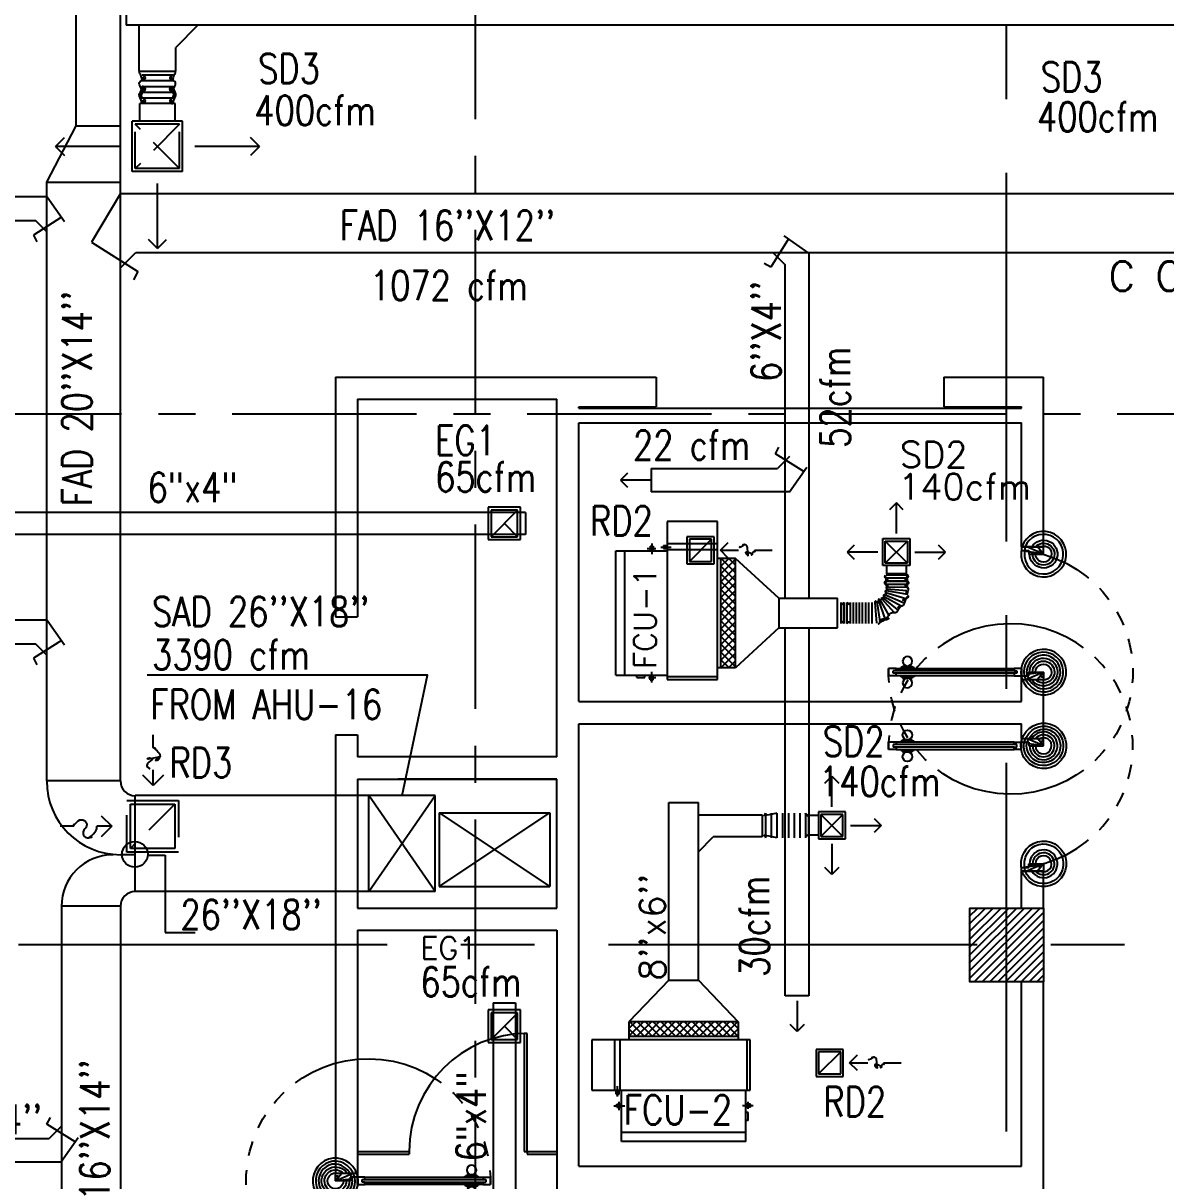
# Model space of a CAD drawing. Extents: x 417866231.7 to 417866328.5, y 43498046.7 to 43498124.2.
# Drawn here: x 417866272.61 to 417866280.36, y 43498066.39 to 43498074.24 of the extents above; entities that cross this region are included whole.
import ezdxf
from ezdxf.enums import TextEntityAlignment as Align

# ---------------------------------------------------------------- set-up
doc = ezdxf.new("R2010")
doc.units = 0
doc.header["$MEASUREMENT"] = 0
for name, pattern in [('CENTER', [2, 1.25, -0.25, 0.25, -0.25]), ('CENTERX2', [4, 2.5, -0.5, 0.5, -0.5]), ('HIDDEN', [0.375, 0.25, -0.125])]:
    doc.linetypes.add(name, pattern=pattern)
doc.layers.get('0').update_dxf_attribs({"linetype": 'CONTINUOUS'})
for name, color, linetype in [('AXES', 11, 'CENTERX2'), ('AXES1', 11, 'CENTER'), ('COL', 7, 'CONTINUOUS'), ('DOOR', 9, 'CONTINUOUS'), ('DUCT', 6, 'CONTINUOUS'), ('EXDUCT', 10, 'CONTINUOUS'), ('FCU', 6, 'CONTINUOUS'), ('HAT', 11, 'CONTINUOUS'), ('M-AC-FLEX', 7, 'CONTINUOUS'), ('M-EGU.', 2, 'CONTINUOUS'), ('M-TEXT', 2, 'CONTINUOUS'), ('PART', 9, 'CONTINUOUS'), ('SCD', 2, 'CONTINUOUS'), ('TEXT', 6, 'CONTINUOUS'), ('WALL', 9, 'CONTINUOUS')]:
    doc.layers.add(name, color=color, linetype=linetype)
doc.styles.add('ROMANS', font='ROMANS.shx', dxfattribs={"width": 0.6})

# ---------------------------------------------------------------- blocks, each defined once
blk = doc.blocks.new('DOOR90')
at = {"layer": 'DOOR', "color": 7, "linetype": 'ByBlock'}
for p, q in [((-150, 0), (0, 0)), ((-150, 0), (-150, -25)), ((0, -50), (-113.7, 0)), ((0, -50), (-40.1, 0)), ((0, -50), (0, 0)), ((-1000, -25), (-1050, -25)), ((-1050, -75), (-1050, -25)), ((-1050, -25), (-1050, -75)), ((-1000, -75), (-1050, -75)), ((-1000, -42), (-1020, -42)), ((-1020, -42), (-1020, -58)), ((-1000, -58), (-1020, -58)), ((-1000, -25), (-1000, -42)), ((-1000, -58), (-1000, -75)), ((-877.6, -17.8), (-967.6, -17.8)), ((-967.6, -25), (-967.6, -17.8)), ((-967.6, -75), (-967.6, -82.2)), ((-955, -8.8), (-890.2, -8.8)), ((-955, -17.8), (-955, -8.8)), ((-955, -17.8), (-890.2, -17.8)), ((-890.2, -17.8), (-890.2, -8.8)), ((-877.6, -25), (-877.6, -17.8)), ((-877.6, -75), (-877.6, -82.2)), ((-200, -25), (-150, -25)), ((-200, -42), (-200, -25)), ((-180, -42), (-200, -42)), ((-200, -58), (-180, -58)), ((-200, -75), (-200, -58)), ((-150, -75), (-200, -75)), ((-180, -58), (-180, -42)), ((-150, -25), (-100, -25)), ((-150, -75), (-150, -25)), ((-100, -25), (-100, -50)), ((0, -50), (-100, -36.6)), ((-100, -50), (0, -50)), ((-877.6, -82.2), (-967.6, -82.2)), ((-955, -82.2), (-890.2, -82.2)), ((-955, -82.2), (-955, -91.2)), ((-955, -91.2), (-890.2, -91.2)), ((-890.2, -82.2), (-890.2, -91.2)), ((0, -850), (-113.7, -900)), ((-100, -875), (-100, -850)), ((0, -850), (-100, -863.4)), ((-100, -850), (0, -850)), ((0, -850), (-40.1, -900)), ((0, -850), (0, -900)), ((-150, -875), (-100, -875)), ((-150, -900), (-150, -875)), ((-150, -900), (0, -900)), ((0, -900), (-150, -900))]:
    blk.add_line(p, q, dxfattribs=at)
at = {"layer": 'DOOR', "linetype": 'ByBlock'}
for p, q in [((-200, -25), (-1000, -25)), ((-200, -42), (-1000, -42)), ((-200, -58), (-1000, -58)), ((-1000, -75), (-200, -75))]:
    blk.add_line(p, q, dxfattribs=at)
at = {"layer": 'DOOR', "color": 7, "linetype": 'ByBlock'}
for centre in [(-922.6, 23.5), (-922.6, -123.5)]:
    blk.add_circle(centre, 32.4, dxfattribs=at)
for centre, radius, start, end in [((0, -50), 154.4, 161.10529, 166.28577), ((0, -50), 94.4, 148.01819, 180), ((0, -50), 134.4, 158.15985, 169.28002), ((0, -50), 114.4, 154.08384, 167.37743), ((0, -50), 74.4, 137.77643, 180), ((0, -50), 54.4, 113.20738, 180), ((0, -50), 34.4, 90, 180), ((0, -50), 14.4, 90, 180), ((0, -850), 94.4, 180, 211.98181), ((0, -850), 74.4, 180, 222.22357), ((0, -850), 54.4, 180, 246.79262), ((0, -850), 34.4, 180, 270), ((0, -850), 14.4, 180, 270), ((0, -850), 154.4, 193.71423, 198.89471), ((0, -850), 134.4, 190.71998, 201.84015)]:
    blk.add_arc(centre, radius, start, end, dxfattribs=at)
at = {"layer": 'DOOR', "linetype": 'HIDDEN', "ltscale": 0.5}
blk.add_arc((-222.2, -50), 828.2, 178.27012, 275.00304, dxfattribs=at)
blk = doc.blocks.new('*X80')
at = {"color": 0}
for p, q in [((235128.6, 132668.8), (235609.5, 133149.7)), ((235128.6, 132721.8), (235556.5, 133149.7)), ((235128.6, 132774.8), (235503.4, 133149.7)), ((235128.6, 132827.9), (235450.4, 133149.7)), ((235128.6, 132880.9), (235397.4, 133149.7)), ((235128.6, 132933.9), (235344.3, 133149.7)), ((235128.6, 132987), (235291.3, 133149.7)), ((235128.6, 133040), (235238.3, 133149.7)), ((235128.6, 133093), (235185.2, 133149.7)), ((235162.5, 132649.7), (235628.6, 133115.8)), ((235215.6, 132649.7), (235628.6, 133062.7)), ((235268.6, 132649.7), (235628.6, 133009.7)), ((235321.6, 132649.7), (235628.6, 132956.7)), ((235374.7, 132649.7), (235628.6, 132903.6)), ((235427.7, 132649.7), (235628.6, 132850.6)), ((235480.7, 132649.7), (235628.6, 132797.6)), ((235533.8, 132649.7), (235628.6, 132744.5)), ((235586.8, 132649.7), (235628.6, 132691.5))]:
    blk.add_line(p, q, dxfattribs=at)
blk = doc.blocks.new('COL50')
at = {"layer": 'COL'}
blk.add_lwpolyline([(-250, 250), (-250, -250), (250, -250), (250, 250)], close=True, dxfattribs=at)
blk = doc.blocks.new('*X29')
at = {"color": 0}
for p, q in [((16890.5, -2466.6), (16943.5, -2413.6)), ((16890.5, -2519.6), (16990.5, -2419.6)), ((16990.5, -2512.5), (16891.6, -2413.6)), ((16990.5, -2459.4), (16944.6, -2413.6)), ((16990.5, -2565.5), (16890.5, -2465.5)), ((16890.5, -2572.6), (16990.5, -2472.6)), ((16990.5, -2618.5), (16890.5, -2518.5)), ((16890.5, -2625.7), (16990.5, -2525.7)), ((16990.5, -2671.6), (16890.5, -2571.6)), ((16890.5, -2678.7), (16990.5, -2578.7)), ((16990.5, -2724.6), (16890.5, -2624.6)), ((16890.5, -2731.7), (16990.5, -2631.7)), ((16990.5, -2777.6), (16890.5, -2677.6)), ((16890.5, -2784.8), (16990.5, -2684.8)), ((16990.5, -2830.7), (16890.5, -2730.7)), ((16890.5, -2837.8), (16990.5, -2737.8)), ((16990.5, -2883.7), (16890.5, -2783.7)), ((16890.5, -2890.8), (16990.5, -2790.8)), ((16990.5, -2936.7), (16890.5, -2836.7)), ((16890.5, -2943.9), (16990.5, -2843.9)), ((16990.5, -2989.8), (16890.5, -2889.8)), ((16890.5, -2996.9), (16990.5, -2896.9)), ((16990.5, -3042.8), (16890.5, -2942.8)), ((16890.5, -3049.9), (16990.5, -2949.9)), ((16990.5, -3095.8), (16890.5, -2995.8)), ((16890.5, -3103), (16990.5, -3003)), ((16990.5, -3148.9), (16890.5, -3048.9)), ((16891.5, -3154.9), (16990.5, -3056)), ((16943.5, -3154.9), (16890.5, -3101.9)), ((16944.6, -3154.9), (16990.5, -3109))]:
    blk.add_line(p, q, dxfattribs=at)
blk = doc.blocks.new('WHE06')
at = {"color": 3}
for p, q in [((689, 621.5), (346.1, 621.5)), ((346.1, 621.5), (346.1, 469.1)), ((689, 469.1), (689, 621.5)), ((242.1, 472.2), (242.1, 399.5)), ((60.3, -422.2), (60.3, 422.2)), ((212.3, 437.2), (269.1, 437.2)), ((232.1, 452.2), (232.1, 422.2)), ((232.1, 452.2), (252.1, 452.2)), ((252.1, 452.2), (252.1, 422.2)), ((305, 447.6), (373.3, 447.6)), ((321.1, 457.6), (321.1, 437.6)), ((321.1, 457.6), (346.1, 457.6)), ((321.1, 437.6), (346.1, 437.6)), ((346.1, 430.4), (689, 430.4)), ((811.2, 370.7), (689, 370.7)), ((711.2, -370.7), (711.2, 370.7)), ((811.2, -370.7), (811.2, 370.7)), ((811.2, -370.7), (689, -370.7)), ((141.6, -437.2), (141.6, -422.2)), ((141.6, -437.2), (196.6, -437.2)), ((196.6, -437.2), (196.6, -422.2)), ((221.4, -437.2), (269.1, -437.2)), ((232.1, -452.2), (232.1, -422.2)), ((232.1, -452.2), (252.1, -452.2)), ((242.1, -472.2), (242.1, -399.5)), ((252.1, -452.2), (252.1, -422.2)), ((346.1, -430.4), (689, -430.4))]:
    blk.add_line(p, q, dxfattribs=at)
at = {"color": 6}
for p, q in [((0, -422.2), (0, 422.2)), ((0, 422.2), (346.1, 422.2)), ((346.1, 469.1), (346.1, -450.8)), ((689, 469.1), (346.1, 469.1)), ((689, -450.8), (689, 469.1)), ((0, -422.2), (346.1, -422.2)), ((346.1, -450.8), (689, -450.8))]:
    blk.add_line(p, q, dxfattribs=at)
at = {"color": 11}
blk.add_blockref('*X29', (-16179.3, 2784.3), dxfattribs=at)

msp = doc.modelspace()

# ---------------------------------------------------------------- linework, layer by layer
at = {"layer": 'AXES'}
for p, q in [((417866279.2786, 43498046.7245), (417866279.2786, 43498123.5372)), ((417866307.0786, 43498067.9888), (417866239.0386, 43498067.9888))]:
    msp.add_line(p, q, dxfattribs=at)
at = {"layer": 'AXES1'}
for p, q in [((417866275.6786, 43498053.5888), (417866275.6786, 43498112.4088)), ((417866297.2786, 43498071.5888), (417866239.0386, 43498071.5888))]:
    msp.add_line(p, q, dxfattribs=at)
at = {"layer": 'DUCT', "linetype": 'ByBlock'}
for p, q in [((417866272.9705, 43498073.5432), (417866272.9705, 43498076.2662)), ((417866273.2705, 43498069.1006), (417866273.2705, 43498076.2662)), ((417866273.3087, 43498074.4754), (417866273.3087, 43498074.2254)), ((417866280.5426, 43498074.2254), (417866273.3087, 43498074.2254)), ((417866272.7705, 43498073.1619), (417866272.9705, 43498073.5432)), ((417866272.9705, 43498073.5432), (417866273.2705, 43498073.5432)), ((417866272.7705, 43498069.1006), (417866272.7705, 43498073.1619)), ((417866272.7705, 43498073.1619), (417866273.2705, 43498073.1619)), ((417866273.2705, 43498073.0841), (417866282.5533, 43498073.0841)), ((417866273.3753, 43498072.6841), (417866289.1155, 43498072.6841)), ((417866273.2705, 43498069.1006), (417866272.7705, 43498069.1006)), ((417866273.3705, 43498068.3506), (417866273.3705, 43498069.002)), ((417866274.9547, 43498069.002), (417866273.3705, 43498069.002)), ((417866275.4047, 43498068.352), (417866274.9547, 43498069.002)), ((417866274.9547, 43498068.352), (417866275.4047, 43498069.002)), ((417866274.9547, 43498068.352), (417866274.9547, 43498069.002)), ((417866275.4047, 43498069.002), (417866274.9547, 43498069.002)), ((417866275.4047, 43498068.352), (417866275.4047, 43498069.002)), ((417866275.4315, 43498068.8846), (417866276.1815, 43498068.8846)), ((417866275.4315, 43498068.3846), (417866276.1815, 43498068.8846)), ((417866275.4315, 43498068.8846), (417866276.1815, 43498068.3846)), ((417866275.4315, 43498068.8846), (417866275.4315, 43498068.3846)), ((417866276.1815, 43498068.8846), (417866276.1815, 43498068.3846)), ((417866273.3705, 43498068.6006), (417866273.2705, 43498068.6006)), ((417866273.4554, 43498068.5982), (417866273.5729, 43498068.5982)), ((417866273.5729, 43498068.5982), (417866273.5729, 43498068.0739)), ((417866274.9547, 43498068.3506), (417866273.3705, 43498068.3506)), ((417866275.4047, 43498068.352), (417866274.9547, 43498068.352)), ((417866275.4315, 43498068.3846), (417866276.1815, 43498068.3846)), ((417866273.2705, 43498068.2506), (417866272.8705, 43498068.2506)), ((417866272.8705, 43498068.2506), (417866272.8705, 43498061.6646)), ((417866273.2705, 43498068.2506), (417866273.2705, 43498061.6646)), ((417866273.5729, 43498068.0739), (417866273.7782, 43498068.0739))]:
    msp.add_line(p, q, dxfattribs=at)
at = {"layer": 'DUCT'}
for p, q in [((417866273.3964, 43498074.2254), (417866273.3964, 43498073.9135)), ((417866273.7964, 43498074.2254), (417866273.6464, 43498074.0754)), ((417866273.6464, 43498073.9135), (417866273.6464, 43498074.0754)), ((417866273.3964, 43498073.9135), (417866273.6464, 43498073.9135)), ((417866272.7747, 43498073.0614), (417866271.5602, 43498073.0614)), ((417866272.7747, 43498073.0614), (417866272.8923, 43498072.8935)), ((417866273.2705, 43498073.0841), (417866273.074, 43498072.7534)), ((417866271.5602, 43498072.9014), (417866272.6947, 43498072.9014)), ((417866272.8717, 43498072.9229), (417866272.6803, 43498072.8028)), ((417866272.7747, 43498072.8214), (417866272.6947, 43498072.9014)), ((417866272.6803, 43498072.8028), (417866272.6803, 43498072.8028)), ((417866272.6803, 43498072.8028), (417866272.7033, 43498072.7576)), ((417866273.074, 43498072.7534), (417866273.3886, 43498072.556)), ((417866277.7995, 43498072.7774), (417866277.6794, 43498072.5859)), ((417866277.938, 43498072.6804), (417866277.7701, 43498072.798)), ((417866273.2705, 43498072.5793), (417866273.3753, 43498072.6841)), ((417866273.3886, 43498072.7108), (417866273.3886, 43498072.7108)), ((417866277.698, 43498072.6804), (417866277.778, 43498072.6004)), ((417866277.938, 43498072.6804), (417866277.938, 43498070.3395)), ((417866277.6794, 43498072.5859), (417866277.6342, 43498072.609)), ((417866277.6794, 43498072.5859), (417866277.6794, 43498072.5859)), ((417866277.778, 43498070.3395), (417866277.778, 43498072.6004)), ((417866273.3886, 43498072.556), (417866273.3599, 43498072.4995)), ((417866277.7112, 43498071.3191), (417866277.7342, 43498071.3642)), ((417866277.7112, 43498071.3191), (417866277.7112, 43498071.3191)), ((417866277.9026, 43498071.1989), (417866277.7112, 43498071.3191)), ((417866277.8056, 43498071.3004), (417866277.7256, 43498071.2204)), ((417866276.8693, 43498071.2204), (417866277.7256, 43498071.2204)), ((417866276.8693, 43498071.2204), (417866276.8693, 43498071.0604)), ((417866277.8056, 43498071.0604), (417866277.9232, 43498071.2284)), ((417866277.8056, 43498071.0604), (417866276.8693, 43498071.0604)), ((417866277.7343, 43498070.3395), (417866277.4414, 43498070.6102)), ((417866277.7343, 43498070.3395), (417866278.1329, 43498070.3395)), ((417866277.7343, 43498070.3395), (417866277.7343, 43498070.1395)), ((417866278.1329, 43498070.1395), (417866278.1329, 43498070.3395)), ((417866272.7747, 43498070.1911), (417866271.5602, 43498070.1911)), ((417866272.7747, 43498070.1911), (417866272.8923, 43498070.0232)), ((417866277.7343, 43498070.1395), (417866277.4414, 43498069.8688)), ((417866277.7343, 43498070.1395), (417866278.1329, 43498070.1395)), ((417866277.778, 43498067.6444), (417866277.778, 43498070.1395)), ((417866277.938, 43498070.1395), (417866277.938, 43498067.6444)), ((417866271.5602, 43498070.0311), (417866272.6947, 43498070.0311)), ((417866272.8717, 43498070.0526), (417866272.6803, 43498069.9325)), ((417866272.7747, 43498069.9511), (417866272.6947, 43498070.0311)), ((417866272.6803, 43498069.9325), (417866272.7033, 43498069.8873)), ((417866272.6803, 43498069.9325), (417866272.6803, 43498069.9325)), ((417866276.9888, 43498068.9537), (417866277.1888, 43498068.9537)), ((417866276.9888, 43498067.7492), (417866276.9888, 43498068.9537)), ((417866277.1888, 43498067.7492), (417866277.1888, 43498068.9537)), ((417866277.1888, 43498068.8709), (417866277.6221, 43498068.8709)), ((417866277.6221, 43498068.8709), (417866277.6221, 43498068.7209)), ((417866277.1888, 43498068.6209), (417866277.2888, 43498068.7209)), ((417866277.6221, 43498068.7209), (417866277.2888, 43498068.7209)), ((417866276.9888, 43498067.7492), (417866276.7181, 43498067.4677)), ((417866276.9888, 43498067.7492), (417866277.1888, 43498067.7492)), ((417866277.1888, 43498067.7492), (417866277.4595, 43498067.4677)), ((417866277.938, 43498067.6444), (417866277.778, 43498067.6444)), ((417866272.7727, 43498066.7741), (417866272.7957, 43498066.8192)), ((417866272.9641, 43498066.6539), (417866272.7727, 43498066.7741)), ((417866272.7727, 43498066.7741), (417866272.7727, 43498066.7741)), ((417866272.8671, 43498066.7554), (417866272.7871, 43498066.6754)), ((417866272.8671, 43498066.5154), (417866272.9847, 43498066.6833)), ((417866271.5602, 43498066.6754), (417866272.7871, 43498066.6754)), ((417866272.8671, 43498066.5154), (417866271.5602, 43498066.5154))]:
    msp.add_line(p, q, dxfattribs=at)
at = {"layer": 'DUCT', "linetype": 'ByBlock'}
msp.add_circle((417866273.3687, 43498068.6027), 0.0871, dxfattribs=at)
for centre, radius, start, end in [((417866273.2705, 43498069.1006), 0.5, 180, 270), ((417866273.3705, 43498069.1006), 0.1, 180, 270), ((417866273.2205, 43498068.2506), 0.35, 90, 180), ((417866273.3705, 43498068.2506), 0.1, 90, 180)]:
    msp.add_arc(centre, radius, start, end, dxfattribs=at)
at = {"layer": 'EXDUCT', "linetype": 'ByBlock'}
for p, q in [((417866276.0165, 43498070.922), (417866271.3004, 43498070.922)), ((417866276.0165, 43498070.922), (417866276.0165, 43498070.772)), ((417866276.0165, 43498070.772), (417866271.4004, 43498070.772)), ((417866275.7982, 43498067.5969), (417866275.9482, 43498067.5969)), ((417866275.7982, 43498067.5969), (417866275.7982, 43498060.3589)), ((417866275.9482, 43498067.5969), (417866275.9482, 43498060.4911))]:
    msp.add_line(p, q, dxfattribs=at)
at = {"layer": 'M-AC-FLEX', "color": 11}
for p, q in [((417866273.4179, 43498073.8889), (417866273.6254, 43498073.8889)), ((417866273.4179, 43498073.8499), (417866273.6254, 43498073.8499)), ((417866273.4179, 43498073.8109), (417866273.6254, 43498073.8109)), ((417866273.4179, 43498073.7719), (417866273.6254, 43498073.7719)), ((417866273.4179, 43498073.7329), (417866273.6254, 43498073.7329)), ((417866278.4614, 43498070.4974), (417866278.6027, 43498070.4974)), ((417866278.6029, 43498070.4767), (417866278.4616, 43498070.4767)), ((417866278.4616, 43498070.4555), (417866278.6029, 43498070.4555)), ((417866278.6029, 43498070.4555), (417866278.4616, 43498070.4555)), ((417866278.4585, 43498070.3791), (417866278.5962, 43498070.3379)), ((417866278.4612, 43498070.3923), (417866278.6064, 43498070.3679)), ((417866278.4616, 43498070.4344), (417866278.6029, 43498070.4344)), ((417866278.4657, 43498070.4034), (417866278.6029, 43498070.3922)), ((417866278.6029, 43498070.4133), (417866278.4675, 43498070.4152)), ((417866278.154, 43498070.3104), (417866278.154, 43498070.169)), ((417866278.154, 43498070.3104), (417866278.154, 43498070.169)), ((417866278.154, 43498070.3104), (417866278.154, 43498070.169)), ((417866278.154, 43498070.3104), (417866278.154, 43498070.169)), ((417866278.1751, 43498070.3104), (417866278.1751, 43498070.169)), ((417866278.1751, 43498070.1689), (417866278.1751, 43498070.3102)), ((417866278.1958, 43498070.3104), (417866278.1958, 43498070.169)), ((417866278.1958, 43498070.1689), (417866278.1958, 43498070.3102)), ((417866278.217, 43498070.3104), (417866278.217, 43498070.169)), ((417866278.217, 43498070.3104), (417866278.217, 43498070.169)), ((417866278.2381, 43498070.3104), (417866278.2381, 43498070.169)), ((417866278.2381, 43498070.3104), (417866278.2381, 43498070.169)), ((417866278.2592, 43498070.3104), (417866278.2592, 43498070.169)), ((417866278.2799, 43498070.1689), (417866278.2799, 43498070.3102)), ((417866278.301, 43498070.1689), (417866278.301, 43498070.3102)), ((417866278.3218, 43498070.3104), (417866278.3218, 43498070.169)), ((417866278.3429, 43498070.3104), (417866278.3429, 43498070.169)), ((417866278.364, 43498070.3104), (417866278.364, 43498070.169)), ((417866278.3851, 43498070.3104), (417866278.3959, 43498070.1698)), ((417866278.3991, 43498070.3173), (417866278.419, 43498070.1824)), ((417866278.4106, 43498070.3237), (417866278.4542, 43498070.1954)), ((417866278.419, 43498070.331), (417866278.4815, 43498070.2172)), ((417866278.4296, 43498070.3383), (417866278.5151, 43498070.243)), ((417866278.4397, 43498070.3435), (417866278.5368, 43498070.2642)), ((417866278.4472, 43498070.3523), (417866278.5638, 43498070.2874)), ((417866278.4536, 43498070.366), (417866278.5777, 43498070.3113)), ((417866277.6429, 43498068.8828), (417866277.6429, 43498068.7153)), ((417866277.6819, 43498068.8828), (417866277.6819, 43498068.7153)), ((417866277.7209, 43498068.8828), (417866277.7209, 43498068.7153)), ((417866277.7599, 43498068.8828), (417866277.7599, 43498068.7153)), ((417866277.7989, 43498068.8828), (417866277.7989, 43498068.7153)), ((417866277.799, 43498068.8828), (417866277.799, 43498068.7153)), ((417866277.8379, 43498068.8828), (417866277.8379, 43498068.7153)), ((417866277.877, 43498068.8828), (417866277.877, 43498068.7153)), ((417866277.916, 43498068.8828), (417866277.916, 43498068.7153))]:
    msp.add_line(p, q, dxfattribs=at)
at = {"layer": 'M-AC-FLEX'}
for points in [[(417866273.4179, 43498073.7719, 1), (417866273.4179, 43498073.8109, -1), (417866273.4179, 43498073.8499, 1), (417866273.4179, 43498073.8889, -0.506414), (417866273.3992, 43498073.9135, -0.506414)], [(417866273.6254, 43498073.7719, -1), (417866273.6254, 43498073.8109, 1), (417866273.6254, 43498073.8499, -1), (417866273.6254, 43498073.8889, 0.506414), (417866273.6441, 43498073.9135, 0.506414)], [(417866273.4179, 43498073.8109, -1), (417866273.4179, 43498073.7719, 1), (417866273.4179, 43498073.7329)], [(417866273.4179, 43498073.7329, -1), (417866273.4179, 43498073.7719)], [(417866273.4179, 43498073.6939, 1), (417866273.4179, 43498073.7329, -1), (417866273.4179, 43498073.7719)], [(417866273.4179, 43498073.7719, 1), (417866273.4179, 43498073.7329)], [(417866273.6254, 43498073.8109, 1), (417866273.6254, 43498073.7719, -1), (417866273.6254, 43498073.7329)], [(417866273.6254, 43498073.6939, -1), (417866273.6254, 43498073.7329, 1), (417866273.6254, 43498073.7719)], [(417866273.6254, 43498073.7329, 1.000001), (417866273.6254, 43498073.7719)], [(417866273.6254, 43498073.7719, -1.000001), (417866273.6254, 43498073.7329)], [(417866278.4616, 43498070.4767, -0.999838), (417866278.4612, 43498070.4974)], [(417866278.4616, 43498070.4767, -1), (417866278.4616, 43498070.4555, 1), (417866278.4616, 43498070.4344)], [(417866278.4675, 43498070.4152, 0.736653), (417866278.4616, 43498070.4344, -1), (417866278.4616, 43498070.4555)], [(417866278.4616, 43498070.4555, 1), (417866278.4616, 43498070.4344)], [(417866278.4718, 43498070.5062, -0.36697), (417866278.4614, 43498070.4974, 0.008922), (417866278.461, 43498070.4974)], [(417866278.4612, 43498070.4767, 0.004461), (417866278.4614, 43498070.4767)], [(417866278.5923, 43498070.5062, 0.366971), (417866278.6027, 43498070.4974, -1.018005), (417866278.6027, 43498070.4767)], [(417866278.6029, 43498070.4555, -1), (417866278.6029, 43498070.4767)], [(417866278.6029, 43498070.4767, 1), (417866278.6029, 43498070.4555, -1), (417866278.6029, 43498070.4344)], [(417866278.6029, 43498070.4133, -1), (417866278.6029, 43498070.4344, 1), (417866278.6029, 43498070.4555)], [(417866278.6027, 43498070.5185, 0.000094), (417866278.6027, 43498070.5185)], [(417866278.6029, 43498070.4555, -1), (417866278.6029, 43498070.4344)], [(417866278.6029, 43498070.4344, 1), (417866278.6029, 43498070.4555)], [(417866278.4472, 43498070.3523, -0.850272), (417866278.4508, 43498070.3665, 1.072461), (417866278.457, 43498070.38)], [(417866278.457, 43498070.38, -0.78893), (417866278.4619, 43498070.3922, 1.030272), (417866278.4657, 43498070.4034)], [(417866278.4616, 43498070.4344, -0.606794), (417866278.4702, 43498070.4178, -0.606794)], [(417866278.4657, 43498070.4034, -0.635837), (417866278.4675, 43498070.4152, -0.724161)], [(417866278.6029, 43498070.4344, 1), (417866278.6029, 43498070.4133, -1), (417866278.6029, 43498070.3922)], [(417866278.6029, 43498070.4344, 0.606794), (417866278.5942, 43498070.4178, 0.606794)], [(417866278.5962, 43498070.3379, 0.665042), (417866278.6064, 43498070.3679)], [(417866278.6061, 43498070.368, -0.575939), (417866278.6029, 43498070.3922, 1), (417866278.6029, 43498070.4133)], [(417866278.154, 43498070.3104, 1), (417866278.1329, 43498070.3104)], [(417866278.1329, 43498070.3104, -1), (417866278.154, 43498070.3104)], [(417866278.1751, 43498070.3104, -1), (417866278.154, 43498070.3104, 1), (417866278.1329, 43498070.3104)], [(417866278.1329, 43498070.3104, -1), (417866278.154, 43498070.3104)], [(417866278.154, 43498070.3104, 1), (417866278.1329, 43498070.3104)], [(417866278.1329, 43498070.3106, -0.990541), (417866278.154, 43498070.3104)], [(417866278.154, 43498070.3104, 1), (417866278.1751, 43498070.3104)], [(417866278.1579, 43498070.302, 0.631935), (417866278.1751, 43498070.3102, -1.018005), (417866278.1958, 43498070.3102)], [(417866278.1751, 43498070.3101, -0.632264), (417866278.1579, 43498070.302, -0.632264)], [(417866278.2131, 43498070.302, -0.631935), (417866278.1958, 43498070.3102, 1.018005), (417866278.1751, 43498070.3102)], [(417866278.1958, 43498070.3104, 1), (417866278.217, 43498070.3104, -1), (417866278.2381, 43498070.3104)], [(417866278.217, 43498070.3104, -1), (417866278.1958, 43498070.3104)], [(417866278.1958, 43498070.3101, 0.632264), (417866278.2131, 43498070.302, 0.632264)], [(417866278.217, 43498070.3104, -1), (417866278.2381, 43498070.3104)], [(417866278.2592, 43498070.3104, -1), (417866278.2381, 43498070.3104, 1), (417866278.217, 43498070.3104)], [(417866278.2381, 43498070.3104, 1), (417866278.217, 43498070.3104)], [(417866278.2381, 43498070.3104, 1), (417866278.2592, 43498070.3104)], [(417866278.3011, 43498070.3101, -0.998407), (417866278.2799, 43498070.3102, 1.018005), (417866278.2592, 43498070.3102)], [(417866278.2799, 43498070.3101, 0.998407), (417866278.301, 43498070.3102, -1.018005), (417866278.3218, 43498070.3102)], [(417866278.3218, 43498070.3104, 1), (417866278.3429, 43498070.3104, -1), (417866278.364, 43498070.3104)], [(417866278.3429, 43498070.3104, -1), (417866278.3218, 43498070.3104)], [(417866278.364, 43498070.3104, 1), (417866278.3429, 43498070.3104)], [(417866278.364, 43498070.3104, 0.987495), (417866278.3851, 43498070.3101, 0.606794)], [(417866278.3851, 43498070.3101, -0.879519), (417866278.3991, 43498070.3173, 1.034976), (417866278.4106, 43498070.3237)], [(417866278.4106, 43498070.3237, -1.125229), (417866278.419, 43498070.331, 1.12511), (417866278.429, 43498070.3395, 0.893954)], [(417866278.429, 43498070.3395, -0.698197), (417866278.4397, 43498070.3435, 1.180405), (417866278.4472, 43498070.3523)], [(417866278.5962, 43498070.3379, 0.652763), (417866278.5777, 43498070.3113, -0.764077), (417866278.5638, 43498070.2874, 0.428567), (417866278.5368, 43498070.2642, -0.696093), (417866278.5151, 43498070.243)], [(417866278.4542, 43498070.1954, 0.604437), (417866278.4815, 43498070.2172, -0.497993), (417866278.5151, 43498070.243)], [(417866278.1751, 43498070.169, 1), (417866278.154, 43498070.169, -1), (417866278.1329, 43498070.169)], [(417866278.1329, 43498070.169, 0.997748), (417866278.154, 43498070.169)], [(417866278.154, 43498070.169, -0.997748), (417866278.1329, 43498070.169)], [(417866278.1329, 43498070.1688, 0.990541), (417866278.154, 43498070.169)], [(417866278.1751, 43498070.1689, 0.632264), (417866278.1579, 43498070.177, 0.632264)], [(417866278.1579, 43498070.177, -0.631935), (417866278.1751, 43498070.1689, 0.008922), (417866278.1751, 43498070.1685)], [(417866278.1958, 43498070.169, -0.999838), (417866278.1751, 43498070.1687)], [(417866278.1751, 43498070.169, 0.999838), (417866278.1958, 43498070.1687)], [(417866278.1751, 43498070.1687, -0.004461), (417866278.1751, 43498070.1689)], [(417866278.1958, 43498070.169, -1), (417866278.217, 43498070.169, 1), (417866278.2381, 43498070.169)], [(417866278.1958, 43498070.1689, -0.632264), (417866278.2131, 43498070.177, -0.632264)], [(417866278.2131, 43498070.177, 0.631935), (417866278.1958, 43498070.1689, -0.008922), (417866278.1958, 43498070.1685)], [(417866278.1958, 43498070.1687, 0.004461), (417866278.1958, 43498070.1689)], [(417866278.2592, 43498070.169, 1), (417866278.2381, 43498070.169, -1), (417866278.217, 43498070.169)], [(417866278.2592, 43498070.169, 0.999838), (417866278.2799, 43498070.1687)], [(417866278.2592, 43498070.1687, -0.004461), (417866278.2592, 43498070.1689)], [(417866278.2799, 43498070.1689, -0.998407), (417866278.301, 43498070.1689, 0.008922), (417866278.301, 43498070.1685)], [(417866278.3011, 43498070.1689, 0.998407), (417866278.2799, 43498070.1689, -0.008922), (417866278.2799, 43498070.1685)], [(417866278.3218, 43498070.169, -0.999838), (417866278.301, 43498070.1687)], [(417866278.3218, 43498070.169, -1), (417866278.3429, 43498070.169, 1), (417866278.364, 43498070.169)], [(417866278.3218, 43498070.1687, 0.004461), (417866278.3218, 43498070.1689)], [(417866278.3959, 43498070.1698, 0.661578), (417866278.364, 43498070.169, -1), (417866278.3429, 43498070.169)], [(417866278.4543, 43498070.1951, 0.562442), (417866278.419, 43498070.1824, -0.803591), (417866278.3959, 43498070.1698)], [(417866277.7209, 43498068.8828, -1), (417866277.6819, 43498068.8828, 1), (417866277.6429, 43498068.8828, -0.435225), (417866277.6221, 43498068.8633, -0.435225)], [(417866277.6819, 43498068.8828, 1), (417866277.7209, 43498068.8828, -1), (417866277.7599, 43498068.8828)], [(417866277.7599, 43498068.8828, 1), (417866277.7209, 43498068.8828)], [(417866277.7989, 43498068.8828, -1), (417866277.7599, 43498068.8828, 1), (417866277.7209, 43498068.8828)], [(417866277.7209, 43498068.8828, -1), (417866277.7599, 43498068.8828)], [(417866277.7599, 43498068.8828, 1), (417866277.7989, 43498068.8828, -1), (417866277.8379, 43498068.8828)], [(417866277.7989, 43498068.8828, -1), (417866277.8379, 43498068.8828)], [(417866277.8379, 43498068.8828, 1), (417866277.7989, 43498068.8828)], [(417866277.838, 43498068.8828, 1), (417866277.799, 43498068.8828)], [(417866277.877, 43498068.8828, -1), (417866277.838, 43498068.8828, 1), (417866277.799, 43498068.8828)], [(417866277.799, 43498068.8828, -1), (417866277.838, 43498068.8828)], [(417866277.838, 43498068.8828, 1), (417866277.877, 43498068.8828, -1), (417866277.916, 43498068.8828)], [(417866277.9358, 43498068.8633, -0.418714), (417866277.916, 43498068.8828, 1), (417866277.877, 43498068.8828)], [(417866277.877, 43498068.8828, -1), (417866277.916, 43498068.8828)], [(417866277.916, 43498068.8828, 1), (417866277.877, 43498068.8828)], [(417866277.916, 43498068.8828, 0.418714), (417866277.9358, 43498068.8633, 0.418714)], [(417866277.7209, 43498068.7153, 1), (417866277.6819, 43498068.7153, -1), (417866277.6429, 43498068.7153, 0.435228), (417866277.6221, 43498068.7347, 0.435228)], [(417866277.6819, 43498068.7153, -1), (417866277.7209, 43498068.7153, 1), (417866277.7599, 43498068.7153)], [(417866277.7989, 43498068.7153, 1), (417866277.7599, 43498068.7153, -1), (417866277.7209, 43498068.7153)], [(417866277.7599, 43498068.7153, -1), (417866277.7989, 43498068.7153, 1), (417866277.8379, 43498068.7153)], [(417866277.877, 43498068.7153, 1), (417866277.838, 43498068.7153, -1), (417866277.799, 43498068.7153)], [(417866277.838, 43498068.7153, -1), (417866277.877, 43498068.7153, 1), (417866277.916, 43498068.7153)], [(417866277.9358, 43498068.7348, 0.418714), (417866277.916, 43498068.7153, -1), (417866277.877, 43498068.7153)], [(417866277.7599, 43498068.7152, -1.000001), (417866277.7209, 43498068.7153)], [(417866277.7209, 43498068.7152, 1.000001), (417866277.7599, 43498068.7153)], [(417866277.7989, 43498068.7152, 1.000001), (417866277.8379, 43498068.7153)], [(417866277.8379, 43498068.7152, -1.000001), (417866277.7989, 43498068.7153)], [(417866277.838, 43498068.7152, -1.000001), (417866277.799, 43498068.7153)], [(417866277.799, 43498068.7152, 1.000001), (417866277.838, 43498068.7153)], [(417866277.877, 43498068.7152, 1.000001), (417866277.916, 43498068.7153)], [(417866277.916, 43498068.7152, -1.000001), (417866277.877, 43498068.7153)]]:
    msp.add_lwpolyline(points, format="xyb", dxfattribs=at)
at = {"layer": 'M-EGU.'}
for p, q in [((417866273.6416, 43498073.6939), (417866273.4016, 43498073.6939)), ((417866273.4016, 43498073.5739), (417866273.4016, 43498073.6939)), ((417866273.6416, 43498073.5739), (417866273.6416, 43498073.6939)), ((417866273.3512, 43498073.2331), (417866273.3512, 43498073.5739)), ((417866273.692, 43498073.5739), (417866273.3512, 43498073.5739)), ((417866273.692, 43498073.2331), (417866273.692, 43498073.5739)), ((417866272.8304, 43498073.4035), (417866272.8915, 43498073.4646)), ((417866274.2128, 43498073.4035), (417866274.1517, 43498073.4646)), ((417866273.2692, 43498073.4035), (417866272.8304, 43498073.4035)), ((417866272.8304, 43498073.4035), (417866272.8915, 43498073.3424)), ((417866274.2128, 43498073.4035), (417866273.774, 43498073.4035)), ((417866274.2128, 43498073.4035), (417866274.1517, 43498073.3424)), ((417866273.692, 43498073.2331), (417866273.3512, 43498073.2331)), ((417866273.5216, 43498072.7123), (417866273.5216, 43498073.1511)), ((417866273.5216, 43498072.7123), (417866273.4605, 43498072.7734)), ((417866273.5216, 43498072.7123), (417866273.5827, 43498072.7734)), ((417866276.709, 43498071.1876), (417866276.6618, 43498071.1404)), ((417866276.6618, 43498071.1404), (417866276.709, 43498071.0933)), ((417866276.8693, 43498071.1404), (417866276.6618, 43498071.1404)), ((417866278.5308, 43498070.9861), (417866278.4837, 43498070.939)), ((417866278.5308, 43498070.7787), (417866278.5308, 43498070.9861)), ((417866278.5779, 43498070.939), (417866278.5308, 43498070.9861)), ((417866277.1281, 43498070.7394), (417866277.1281, 43498070.5894)), ((417866277.2781, 43498070.7394), (417866277.1281, 43498070.7394)), ((417866277.2781, 43498070.5894), (417866277.2781, 43498070.7394)), ((417866277.3384, 43498070.6653), (417866277.3915, 43498070.7183)), ((417866278.2446, 43498070.6999), (417866278.1975, 43498070.6528)), ((417866278.4391, 43498070.7444), (417866278.6225, 43498070.7444)), ((417866278.4391, 43498070.5611), (417866278.4391, 43498070.7444)), ((417866278.6225, 43498070.7444), (417866278.6225, 43498070.5611)), ((417866278.8641, 43498070.6528), (417866278.817, 43498070.6999)), ((417866277.3915, 43498070.6122), (417866277.3384, 43498070.6653)), ((417866277.3384, 43498070.6653), (417866277.4609, 43498070.6653)), ((417866277.5736, 43498070.6653), (417866277.6888, 43498070.6653)), ((417866278.1975, 43498070.6528), (417866278.2446, 43498070.6056)), ((417866278.4049, 43498070.6528), (417866278.1975, 43498070.6528)), ((417866278.6567, 43498070.6528), (417866278.8641, 43498070.6528)), ((417866278.817, 43498070.6056), (417866278.8641, 43498070.6528)), ((417866277.1281, 43498070.5894), (417866277.2781, 43498070.5894)), ((417866278.6225, 43498070.5611), (417866278.4391, 43498070.5611)), ((417866278.4641, 43498070.5611), (417866278.4641, 43498070.5062)), ((417866278.5975, 43498070.5611), (417866278.5975, 43498070.5062)), ((417866278.5975, 43498070.5062), (417866278.4641, 43498070.5062)), ((417866273.4921, 43498069.3265), (417866273.4921, 43498069.4125)), ((417866273.4921, 43498069.0694), (417866273.4214, 43498069.1401)), ((417866273.4921, 43498069.0694), (417866273.4921, 43498069.1762)), ((417866273.5628, 43498069.1401), (417866273.4921, 43498069.0694)), ((417866278.047, 43498069.0852), (417866278.0941, 43498069.1323)), ((417866278.0941, 43498069.1323), (417866278.1413, 43498069.0852)), ((417866278.0941, 43498068.9249), (417866278.0941, 43498069.1323)), ((417866273.3389, 43498068.6435), (417866273.3389, 43498068.9435)), ((417866273.3389, 43498068.9435), (417866273.6389, 43498068.9435)), ((417866273.6389, 43498068.9435), (417866273.6389, 43498068.6435)), ((417866278.0025, 43498068.8907), (417866278.0025, 43498068.7073)), ((417866278.1858, 43498068.8907), (417866278.0025, 43498068.8907)), ((417866278.1858, 43498068.7073), (417866278.1858, 43498068.8907)), ((417866273.1408, 43498068.8638), (417866273.2115, 43498068.7931)), ((417866277.9358, 43498068.8657), (417866277.9358, 43498068.7323)), ((417866278.0025, 43498068.8657), (417866277.9358, 43498068.8657)), ((417866278.22, 43498068.799), (417866278.4275, 43498068.799)), ((417866278.3803, 43498068.8461), (417866278.4275, 43498068.799)), ((417866278.4275, 43498068.799), (417866278.3803, 43498068.7519)), ((417866272.9512, 43498068.7931), (417866272.8626, 43498068.7931)), ((417866273.2115, 43498068.7931), (417866273.1104, 43498068.7931)), ((417866273.2115, 43498068.7931), (417866273.1408, 43498068.7224)), ((417866278.0025, 43498068.7323), (417866277.9358, 43498068.7323)), ((417866273.6389, 43498068.6435), (417866273.3389, 43498068.6435)), ((417866278.0025, 43498068.7073), (417866278.1858, 43498068.7073)), ((417866278.0941, 43498068.6731), (417866278.0941, 43498068.4657)), ((417866278.0941, 43498068.4657), (417866278.047, 43498068.5128)), ((417866278.1413, 43498068.5128), (417866278.0941, 43498068.4657)), ((417866277.8581, 43498067.6096), (417866277.8581, 43498067.4022)), ((417866277.8581, 43498067.4022), (417866277.8109, 43498067.4493)), ((417866277.9052, 43498067.4493), (417866277.8581, 43498067.4022)), ((417866278.0036, 43498067.2638), (417866278.0036, 43498067.1138)), ((417866278.1536, 43498067.2638), (417866278.0036, 43498067.2638)), ((417866278.1536, 43498067.1138), (417866278.1536, 43498067.2638)), ((417866278.214, 43498067.1896), (417866278.267, 43498067.2427)), ((417866278.267, 43498067.1366), (417866278.214, 43498067.1896)), ((417866278.214, 43498067.1896), (417866278.3364, 43498067.1896)), ((417866278.4492, 43498067.1896), (417866278.5644, 43498067.1896)), ((417866278.0036, 43498067.1138), (417866278.1536, 43498067.1138))]:
    msp.add_line(p, q, dxfattribs=at)
at = {"layer": 'M-EGU.', "linetype": 'HIDDEN'}
for p, q in [((417866273.672, 43498073.2531), (417866273.3712, 43498073.5539)), ((417866273.672, 43498073.5539), (417866273.3712, 43498073.2531)), ((417866273.3712, 43498073.2531), (417866273.3712, 43498073.5539)), ((417866273.672, 43498073.5539), (417866273.3712, 43498073.5539)), ((417866273.672, 43498073.2531), (417866273.672, 43498073.5539)), ((417866273.672, 43498073.2531), (417866273.3712, 43498073.2531)), ((417866277.1114, 43498070.7561), (417866277.1114, 43498070.5727)), ((417866277.2948, 43498070.7561), (417866277.1114, 43498070.7561)), ((417866277.2781, 43498070.7394), (417866277.1281, 43498070.5894)), ((417866277.2948, 43498070.5727), (417866277.2948, 43498070.7561)), ((417866278.4558, 43498070.7278), (417866278.6058, 43498070.7278)), ((417866278.6058, 43498070.7278), (417866278.4558, 43498070.5778)), ((417866278.6058, 43498070.5778), (417866278.4558, 43498070.7278)), ((417866278.4558, 43498070.5778), (417866278.4558, 43498070.7278)), ((417866278.6058, 43498070.7278), (417866278.6058, 43498070.5778)), ((417866277.1114, 43498070.5727), (417866277.2948, 43498070.5727)), ((417866278.6058, 43498070.5778), (417866278.4558, 43498070.5778)), ((417866273.3139, 43498068.6185), (417866273.3139, 43498068.9685)), ((417866273.3139, 43498068.9685), (417866273.6639, 43498068.9685)), ((417866273.6639, 43498068.9685), (417866273.6639, 43498068.6185)), ((417866273.6389, 43498068.9435), (417866273.3389, 43498068.6435)), ((417866278.0191, 43498068.874), (417866278.0191, 43498068.724)), ((417866278.1691, 43498068.874), (417866278.0191, 43498068.724)), ((417866278.0191, 43498068.874), (417866278.1691, 43498068.724)), ((417866278.1691, 43498068.874), (417866278.0191, 43498068.874)), ((417866278.1691, 43498068.724), (417866278.1691, 43498068.874)), ((417866278.0191, 43498068.724), (417866278.1691, 43498068.724)), ((417866273.6639, 43498068.6185), (417866273.3139, 43498068.6185)), ((417866277.987, 43498067.2805), (417866277.987, 43498067.0971)), ((417866278.1703, 43498067.2805), (417866277.987, 43498067.2805)), ((417866278.1536, 43498067.2638), (417866278.0036, 43498067.1138)), ((417866278.1703, 43498067.0971), (417866278.1703, 43498067.2805)), ((417866277.987, 43498067.0971), (417866278.1703, 43498067.0971))]:
    msp.add_line(p, q, dxfattribs=at)
at = {"layer": 'M-EGU.'}
for points in [[(417866277.5736, 43498070.6653, -0.187862), (417866277.5566, 43498070.6376, -0.202645), (417866277.5272, 43498070.6302, -0.616915), (417866277.5151, 43498070.6678, 0.668708), (417866277.5007, 43498070.7032, 0.194285), (417866277.4738, 43498070.6925, 0.186051), (417866277.4609, 43498070.6653)], [(417866273.4921, 43498069.3265, -0.187862), (417866273.5289, 43498069.3038, -0.202645), (417866273.5388, 43498069.2646, -0.616915), (417866273.4887, 43498069.2484, 0.668708), (417866273.4415, 43498069.2293, 0.194285), (417866273.4557, 43498069.1934, 0.186051), (417866273.4921, 43498069.1762)], [(417866272.9512, 43498068.7931, -0.1324), (417866272.9735, 43498068.8253, -0.15664), (417866273.0043, 43498068.838, -0.736612), (417866273.0295, 43498068.7751, 0.774232), (417866273.0574, 43498068.7142, 0.203349), (417866273.0995, 43498068.7417, 0.193808), (417866273.1104, 43498068.7931)], [(417866278.4492, 43498067.1896, -0.187862), (417866278.4321, 43498067.162, -0.202645), (417866278.4027, 43498067.1546, -0.616915), (417866278.3906, 43498067.1922, 0.668708), (417866278.3762, 43498067.2276, 0.194285), (417866278.3493, 43498067.2169, 0.186051), (417866278.3364, 43498067.1896)]]:
    msp.add_lwpolyline(points, format="xyb", dxfattribs=at)
at = {"layer": 'M-TEXT', "color": 4}
msp.add_lwpolyline([(417866275.1797, 43498069.002), (417866275.3529, 43498069.8184), (417866273.4508, 43498069.8184)], dxfattribs=at)
at = {"layer": 'PART', "linetype": 'ByBlock'}
for p, q in [((417866276.0286, 43498067.3888), (417866276.0086, 43498067.3888)), ((417866276.0086, 43498067.3888), (417866276.0086, 43498066.5888)), ((417866276.0286, 43498066.5888), (417866276.0286, 43498067.3888)), ((417866274.8786, 43498066.5888), (417866275.2286, 43498066.5888)), ((417866274.8786, 43498066.5688), (417866275.2286, 43498066.5688)), ((417866275.2286, 43498066.5888), (417866275.2286, 43498066.5688)), ((417866276.0086, 43498066.5888), (417866276.0286, 43498066.5888)), ((417866276.0286, 43498066.5888), (417866276.0286, 43498066.5688)), ((417866276.0286, 43498066.5888), (417866276.2286, 43498066.5888)), ((417866276.0286, 43498066.5688), (417866276.2286, 43498066.5688))]:
    msp.add_line(p, q, dxfattribs=at)
msp.add_arc((417866276.0286, 43498066.5888), 0.8, 90, 180, dxfattribs=at)
at = {"layer": 'SCD', "linetype": 'HIDDEN'}
for p, q in [((417866275.7632, 43498070.957), (417866275.7632, 43498070.737)), ((417866275.9832, 43498070.957), (417866275.7632, 43498070.957)), ((417866275.7832, 43498070.757), (417866275.9632, 43498070.937)), ((417866275.9832, 43498070.737), (417866275.9832, 43498070.957)), ((417866275.7632, 43498070.737), (417866275.9832, 43498070.737)), ((417866275.7632, 43498067.5474), (417866275.7632, 43498067.3274)), ((417866275.9832, 43498067.5474), (417866275.7632, 43498067.5474)), ((417866275.9832, 43498067.3274), (417866275.9832, 43498067.5474)), ((417866275.7832, 43498067.3474), (417866275.9632, 43498067.5274)), ((417866275.7632, 43498067.3274), (417866275.9832, 43498067.3274))]:
    msp.add_line(p, q, dxfattribs=at)
at = {"layer": 'SCD'}
for p, q in [((417866275.7832, 43498070.937), (417866275.7832, 43498070.757)), ((417866275.9632, 43498070.937), (417866275.7832, 43498070.937)), ((417866275.9632, 43498070.757), (417866275.9632, 43498070.937)), ((417866275.7832, 43498070.757), (417866275.9632, 43498070.757)), ((417866275.7832, 43498067.5274), (417866275.7832, 43498067.3474)), ((417866275.9632, 43498067.5274), (417866275.7832, 43498067.5274)), ((417866275.9632, 43498067.3474), (417866275.9632, 43498067.5274)), ((417866275.7832, 43498067.3474), (417866275.9632, 43498067.3474))]:
    msp.add_line(p, q, dxfattribs=at)
at = {"layer": 'SCD', "linetype": 'ByBlock'}
for p, q in [((417866275.8732, 43498070.847), (417866275.9632, 43498070.757)), ((417866275.8732, 43498067.4374), (417866275.9632, 43498067.3474))]:
    msp.add_line(p, q, dxfattribs=at)
at = {"layer": 'WALL'}
for p, q in [((417866274.7286, 43498071.8388), (417866276.9021, 43498071.8388)), ((417866274.7286, 43498071.8388), (417866274.7286, 43498070.2138)), ((417866276.9021, 43498071.8388), (417866276.9021, 43498071.6388)), ((417866278.8521, 43498071.8388), (417866278.8521, 43498071.6388)), ((417866278.8521, 43498071.8388), (417866279.5286, 43498071.8388)), ((417866279.5286, 43498070.6888), (417866279.5286, 43498071.8388)), ((417866274.8786, 43498071.6888), (417866276.2286, 43498071.6888)), ((417866274.8786, 43498071.6888), (417866274.8786, 43498070.2138)), ((417866276.2286, 43498069.2638), (417866276.2286, 43498071.6888)), ((417866276.3786, 43498071.6388), (417866276.9021, 43498071.6388)), ((417866276.3786, 43498071.6288), (417866276.3786, 43498071.6388)), ((417866276.3786, 43498071.6288), (417866279.3786, 43498071.6288)), ((417866278.8521, 43498071.6388), (417866279.3786, 43498071.6388)), ((417866279.3786, 43498071.6288), (417866279.3786, 43498071.6388)), ((417866276.3786, 43498069.6388), (417866276.3786, 43498071.5288)), ((417866276.3786, 43498071.5288), (417866279.3786, 43498071.5288)), ((417866279.3786, 43498070.6888), (417866279.3786, 43498071.5288)), ((417866279.3786, 43498070.6888), (417866279.5286, 43498070.6888)), ((417866274.7286, 43498070.2138), (417866274.8786, 43498070.2138)), ((417866279.3786, 43498069.6388), (417866279.3786, 43498069.7888)), ((417866279.3786, 43498069.7888), (417866279.5286, 43498069.7888)), ((417866279.5286, 43498069.3888), (417866279.5286, 43498069.7888)), ((417866276.3786, 43498069.6388), (417866279.3786, 43498069.6388)), ((417866276.3786, 43498066.4888), (417866276.3786, 43498069.4888)), ((417866276.3786, 43498069.4888), (417866279.3786, 43498069.4888)), ((417866279.3786, 43498069.3888), (417866279.3786, 43498069.4888)), ((417866274.7286, 43498069.4138), (417866274.8786, 43498069.4138)), ((417866274.7286, 43498069.4138), (417866274.7286, 43498066.4388)), ((417866274.8786, 43498069.4138), (417866274.8786, 43498069.2638)), ((417866279.3786, 43498069.3888), (417866279.5286, 43498069.3888)), ((417866276.2286, 43498069.2638), (417866274.8786, 43498069.2638)), ((417866274.8786, 43498069.1138), (417866276.2286, 43498069.1138)), ((417866274.8786, 43498069.1138), (417866274.8786, 43498068.2388)), ((417866276.2286, 43498069.1138), (417866275.1536, 43498069.1138)), ((417866276.2286, 43498068.2388), (417866276.2286, 43498069.1138)), ((417866279.3786, 43498068.2388), (417866279.3786, 43498068.4888)), ((417866279.3786, 43498068.4888), (417866279.5286, 43498068.4888)), ((417866279.5286, 43498068.2388), (417866279.5286, 43498068.4888)), ((417866274.8786, 43498068.2388), (417866276.2286, 43498068.2388)), ((417866274.8786, 43498068.0888), (417866276.2286, 43498068.0888)), ((417866274.8786, 43498068.0888), (417866274.8786, 43498066.4388)), ((417866276.2286, 43498068.0888), (417866276.2286, 43498064.2888)), ((417866279.3786, 43498066.4888), (417866279.3786, 43498067.7388)), ((417866279.5286, 43498065.3388), (417866279.5286, 43498067.7388)), ((417866276.3786, 43498066.4888), (417866279.3786, 43498066.4888)), ((417866274.8786, 43498066.4388), (417866274.7286, 43498066.4388))]:
    msp.add_line(p, q, dxfattribs=at)
at = {"layer": 'WALL', "linetype": 'ByBlock', "ltscale": 0.3}
msp.add_lwpolyline([(417866279.0286, 43498068.2388), (417866279.5286, 43498068.2388), (417866279.5286, 43498067.7388), (417866279.0286, 43498067.7388)], close=True, dxfattribs=at)

# ---------------------------------------------------------------- block references
at = {"layer": 'COL', "xscale": -0.0009999871253967285, "yscale": 0.001000002026557922, "zscale": 0.001}
msp.add_blockref('COL50', (417866279.2786, 43498067.9888), dxfattribs=at)
at = {"layer": 'DOOR', "color": 0, "linetype": 'ByBlock', "xscale": -0.0009999871253967285, "yscale": 0.001000002026557922, "zscale": 0.001, "rotation": 180}
msp.add_blockref('DOOR90', (417866279.5286, 43498069.7888), dxfattribs=at)
at = {"layer": 'DOOR', "color": 0, "linetype": 'ByBlock', "yscale": 0.001000002026557922, "zscale": 0.001}
for p, xscale in [((417866279.5286, 43498069.3888), 0.0009999871253967285), ((417866274.7286, 43498066.4388), -0.0009999871253967285)]:
    msp.add_blockref('DOOR90', p, dxfattribs=dict(at, xscale=xscale))
at = {"layer": 'FCU', "linetype": 'ByBlock', "xscale": 0.0009999871253967285, "yscale": 0.001000002026557922, "zscale": 0.001}
msp.add_blockref('WHE06', (417866276.6302, 43498070.2395), dxfattribs=at)
at = {"layer": 'FCU', "linetype": 'ByBlock', "xscale": 0.001000002026557922, "yscale": 0.001000002026557922, "zscale": 0.001, "rotation": 90}
msp.add_blockref('WHE06', (417866277.0888, 43498066.6565), dxfattribs=at)
at = {"layer": 'HAT', "xscale": 0.0009999871253967285, "yscale": 0.001000002026557922, "zscale": 0.001}
msp.add_blockref('*X80', (417866043.9, 43497935.0891), dxfattribs=at)

# ---------------------------------------------------------------- texts
at = {"layer": 'M-TEXT', "style": 'ROMANS', "width": 0.8}
for s, p in [('SD3', (417866274.2045, 43498073.832)), ('SD3', (417866279.5105, 43498073.776)), ('400cfm', (417866274.1788, 43498073.5483)), ('400cfm', (417866279.4848, 43498073.5046)), ("FAD 16''X12''", (417866274.7578, 43498072.769)), ('1072 cfm', (417866274.962, 43498072.361)), ('EG1', (417866275.4042, 43498071.3102)), ('22 cfm', (417866276.7458, 43498071.2782)), ('65cfm', (417866275.4042, 43498071.0622)), ('6"x4"', (417866273.4547, 43498070.9916)), ('RD2', (417866276.4547, 43498070.765)), ("SAD 26''X18''", (417866273.4852, 43498070.1497)), ('3390 cfm', (417866273.4852, 43498069.8565)), ('FROM AHU-16', (417866273.4741, 43498069.5198)), ('SD2', (417866278.0327, 43498069.2693)), ('RD3', (417866273.6035, 43498069.1251)), ('140cfm', (417866278.0071, 43498068.9977)), ("26''X18''", (417866273.6765, 43498068.0947)), ('65cfm', (417866275.3046, 43498067.6382)), ('RD2', (417866278.0365, 43498066.8258)), ('FCU-2', (417866276.6841, 43498066.7698)), ("6''X4''", (417866272.0554, 43498066.7056))]:
    msp.add_text(s, height=0.2, dxfattribs=at).set_placement(p)
for s, p in [("6''X4''", (417866277.7478, 43498071.806)), ("FAD 20''X14''", (417866273.0759, 43498070.9633)), ('52cfm', (417866278.2174, 43498071.3603)), ('30cfm', (417866277.6693, 43498067.7729)), ("16''X14''", (417866273.1967, 43498066.253)), (' 6"x4"', (417866275.7488, 43498066.4105))]:
    msp.add_text(s, height=0.2, rotation=90, dxfattribs=at).set_placement(p)
at = {"layer": 'M-TEXT', "style": 'ROMANS'}
for s, height, p in [('SD2', 0.175, (417866278.5551, 43498071.2267)), ('140cfm', 0.175, (417866278.5435, 43498071.0088)), ('EG1', 0.15, (417866275.3046, 43498067.8928))]:
    msp.add_text(s, height=height, dxfattribs=at).set_placement(p)
for s, height, p in [('FCU-1', 0.15, (417866276.9018, 43498069.8602)), ("8''x6''", 0.175, (417866276.9647, 43498067.7457))]:
    msp.add_text(s, height=height, rotation=90, dxfattribs=at).set_placement(p)
at = {"layer": 'TEXT', "color": 9, "style": 'ROMANS'}
msp.add_text('C O R R I D O R', height=0.2, dxfattribs=at).set_placement((417866281.1224, 43498072.4237), align=Align.CENTER)

doc.saveas('drawing.dxf')
